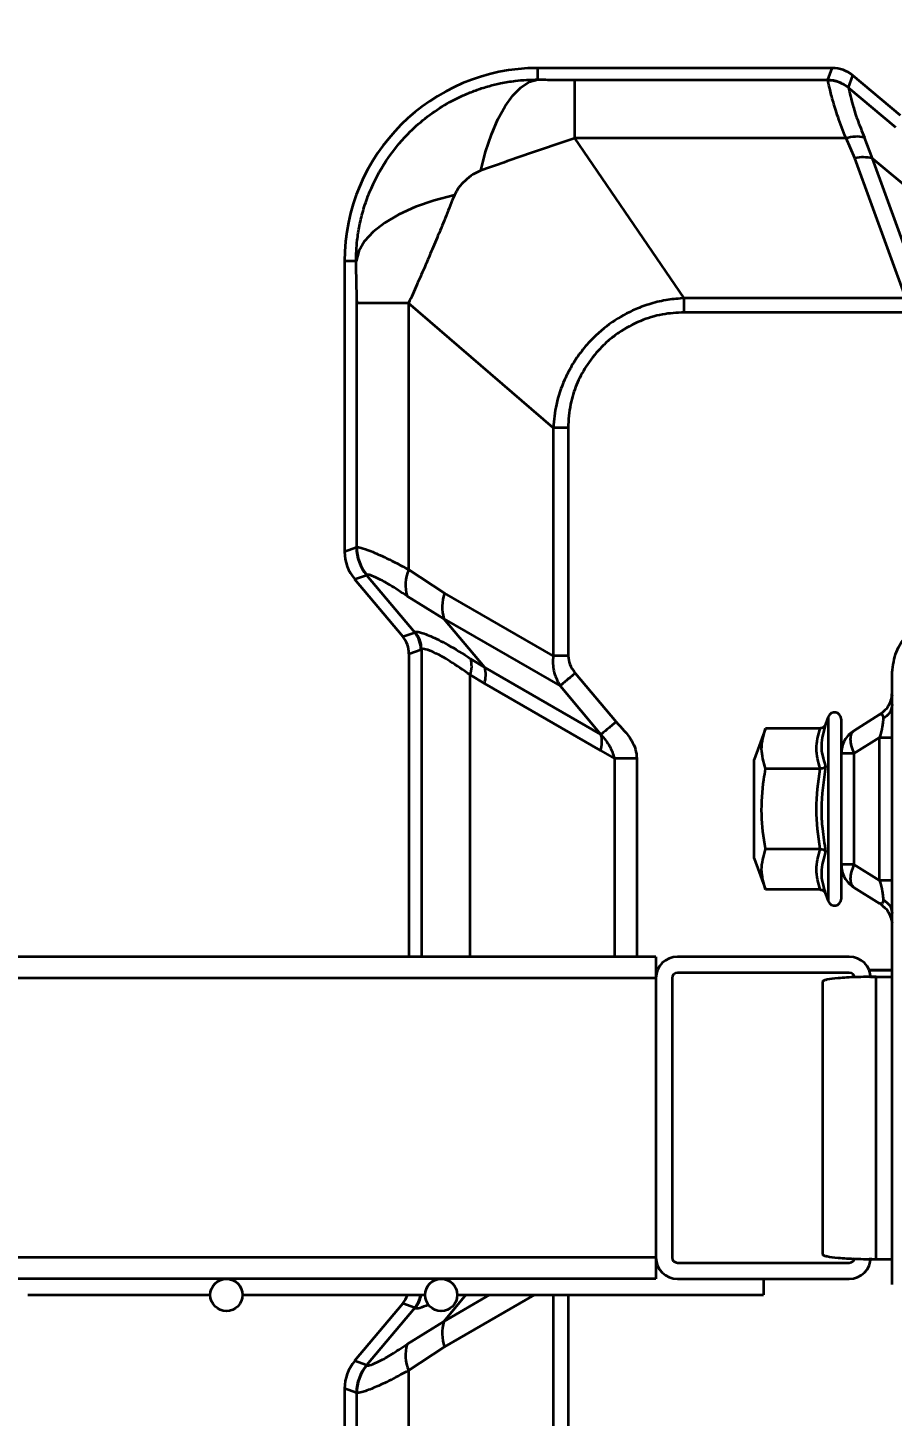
# Model space of a CAD drawing. Header units: millimetres. Extents: x 0 to 420, y 0 to 297.
# Drawn here: x 167.17 to 167.975, y 173.472 to 174.765 of the extents above; entities that cross this region are included whole.
import ezdxf

# ---------------------------------------------------------------- set-up
doc = ezdxf.new("R2010")
doc.units = ezdxf.units.MM
doc.layers.add('尺寸线层', color=150, linetype='Continuous')
doc.styles.add('SLDTEXTSTYLE2', font='TXT', dxfattribs={"width": 0.7})
doc.dimstyles.new('SLDDIMSTYLE0', dxfattribs={"dimtxt": 3.5, "dimasz": 3.302, "dimexe": 0, "dimexo": 0.0625, "dimgap": 0.875, "dimtad": 1, "dimdec": 1, "dimlfac": 100, "dimrnd": 1e-09, "dimzin": 12, "dimdsep": 46, "dimtxsty": 'SLDTEXTSTYLE2', "dimsah": 1, "dimcen": 0.09, "dimadec": 0, "dimazin": 3, "dimtfac": 1, "dimtdec": 3, "dimtofl": 0, "dimtmove": 0, "dimatfit": 3, "dimfxl": 0, "dimfrac": 2, "dimtolj": 1, "dimtzin": 12, "dimarcsym": 0})

# ---------------------------------------------------------------- blocks, each defined once
blk = doc.blocks.new('_D_6')
at = {"layer": '尺寸线层'}
for p, q in [((91.2154, 164.9172), (91.2154, 234.1922)), ((321.3154, 165.1871), (321.3154, 234.1922)), ((321.3154, 233.1922), (91.2154, 233.1922))]:
    blk.add_line(p, q, dxfattribs=at)
for points in [[(91.2154, 233.1922), (94.5174, 232.6842), (94.5174, 233.7002)], [(321.3154, 233.1922), (318.0134, 233.7002), (318.0134, 232.6842)]]:
    blk.add_solid(points, dxfattribs=at)
at = {"layer": '尺寸线层', "insert": (205.1726, 237.704), "char_height": 3.5, "attachment_point": 1, "style": 'SLDTEXTSTYLE2'}
blk.add_mtext('23010', dxfattribs=at)
blk = doc.blocks.new('_D_7')
at = {"layer": '尺寸线层'}
for p, q in [((70.597, 160.4022), (70.597, 246.1922)), ((332.8156, 175.1167), (332.8156, 246.1922)), ((332.8156, 245.1922), (70.597, 245.1922))]:
    blk.add_line(p, q, dxfattribs=at)
for points in [[(70.597, 245.1922), (73.899, 244.6842), (73.899, 245.7002)], [(332.8156, 245.1922), (329.5136, 245.7002), (329.5136, 244.6842)]]:
    blk.add_solid(points, dxfattribs=at)
at = {"layer": '尺寸线层', "insert": (202.8758, 249.704), "char_height": 3.5, "attachment_point": 1, "style": 'SLDTEXTSTYLE2'}
blk.add_mtext('26221.85', dxfattribs=at)

msp = doc.modelspace()

# ---------------------------------------------------------------- linework, layer by layer
at = {"color": 7, "linetype": 'Continuous', "lineweight": 35}
for p, q in [((167.9186, 174.7276), (167.6445, 174.7276)), ((167.6445, 174.7169), (167.6445, 174.7276)), ((167.9146, 174.7165), (167.9186, 174.7276)), ((167.6791, 174.6622), (167.6791, 174.7165)), ((167.6791, 174.7165), (167.9146, 174.7165)), ((167.9146, 174.7161), (167.9146, 174.7165)), ((167.9338, 174.7095), (167.9379, 174.7206)), ((167.9821, 174.6834), (167.9379, 174.7206)), ((167.9338, 174.7091), (167.9338, 174.7095)), ((167.978, 174.6721), (167.9338, 174.7091)), ((167.7807, 174.5133), (167.6791, 174.6622)), ((167.9315, 174.6622), (167.6791, 174.6622)), ((167.9397, 174.6436), (167.9315, 174.6622)), ((167.9562, 174.6435), (167.9488, 174.663)), ((167.9871, 174.5133), (167.9397, 174.6436)), ((168.0046, 174.5105), (167.9562, 174.6435)), ((167.9562, 174.6435), (167.9949, 174.611)), ((167.4645, 174.5476), (167.4645, 174.2771)), ((167.4752, 174.5476), (167.4645, 174.5476)), ((167.5242, 174.5087), (167.4759, 174.5087)), ((167.4759, 174.2813), (167.4759, 174.5087)), ((167.6587, 174.3926), (167.5242, 174.5087)), ((167.5242, 174.5087), (167.5242, 174.2605)), ((167.7807, 174.5001), (167.7807, 174.5133)), ((167.9871, 174.5133), (167.7807, 174.5133)), ((167.9871, 174.5001), (167.7807, 174.5001)), ((167.6726, 174.3926), (167.6587, 174.3926)), ((167.6587, 174.3926), (167.6587, 174.1801)), ((167.6726, 174.3926), (167.6726, 174.1801)), ((167.4757, 174.2812), (167.4645, 174.2771)), ((167.4757, 174.2812), (167.4759, 174.2813)), ((167.5242, 174.2605), (167.5575, 174.2385)), ((167.4739, 174.2515), (167.485, 174.2555)), ((167.4739, 174.2515), (167.5187, 174.1981)), ((167.4853, 174.2557), (167.485, 174.2555)), ((167.485, 174.2555), (167.5298, 174.2021)), ((167.557, 174.2147), (167.5227, 174.2359)), ((167.6587, 174.1801), (167.5575, 174.2385)), ((167.557, 174.2147), (167.6652, 174.1523)), ((167.595, 174.1694), (167.557, 174.2147)), ((167.5187, 174.1981), (167.5298, 174.2021)), ((167.5298, 174.2021), (167.5302, 174.2024)), ((167.5245, 174.182), (167.5357, 174.1861)), ((167.5245, 174.182), (167.5245, 173.9001)), ((167.5361, 174.1864), (167.5357, 174.1861)), ((167.5361, 174.1864), (167.5361, 173.9001)), ((167.5819, 174.1776), (167.595, 174.1694)), ((167.7032, 174.1069), (167.595, 174.1694)), ((167.6726, 174.1801), (167.6587, 174.1801)), ((167.5814, 174.1626), (167.5947, 174.1545)), ((167.5814, 173.9001), (167.5814, 174.1626)), ((167.6794, 174.1642), (167.7174, 174.1188)), ((167.9745, 173.5949), (167.9745, 174.1649)), ((167.5947, 174.1545), (167.7029, 174.092)), ((167.6652, 174.1523), (167.7032, 174.1069)), ((167.9743, 174.1438), (167.973, 174.1376)), ((167.9741, 174.1438), (167.9738, 174.1414)), ((167.9739, 174.1397), (167.9745, 174.1467)), ((167.9738, 174.1407), (167.972, 174.1359)), ((167.915, 174.1235), (167.9125, 174.1167)), ((167.915, 174.1235), (167.915, 173.9517)), ((167.927, 174.1214), (167.927, 174.09)), ((167.9628, 174.1255), (167.9388, 174.1105)), ((167.8566, 174.1127), (167.846, 174.0836)), ((167.9073, 174.1127), (167.8566, 174.1127)), ((167.9628, 174.1043), (167.9388, 174.0893)), ((167.9628, 173.9709), (167.9628, 174.1043)), ((167.7029, 174.092), (167.7158, 174.0846)), ((167.7367, 174.0846), (167.7158, 174.0846)), ((167.7158, 174.0846), (167.7158, 173.9001)), ((167.7367, 174.0846), (167.7367, 173.9001)), ((167.846, 173.9916), (167.846, 174.0836)), ((167.9388, 174.0893), (167.927, 174.0893)), ((167.927, 174.0893), (167.927, 173.9858)), ((167.9388, 174.0893), (167.9388, 173.9858)), ((167.9073, 174.0751), (167.8566, 174.0751)), ((167.9073, 174.0001), (167.8566, 174.0001)), ((167.846, 173.9916), (167.8566, 173.9626)), ((167.9388, 173.9858), (167.927, 173.9858)), ((167.927, 173.9858), (167.927, 173.9538)), ((167.9628, 173.9709), (167.9388, 173.9858)), ((167.9073, 173.9626), (167.8566, 173.9626)), ((167.9388, 173.9646), (167.9628, 173.9497)), ((167.9125, 173.9585), (167.915, 173.9517)), ((167.9633, 173.9496), (167.9628, 173.9497)), ((167.9635, 173.9493), (167.9653, 173.9479)), ((167.972, 173.9393), (167.9738, 173.9345)), ((167.973, 173.9376), (167.9743, 173.9314)), ((167.7545, 173.9001), (154.1545, 173.9001)), ((167.7545, 173.9001), (167.7545, 173.8801)), ((167.9345, 173.9001), (167.7745, 173.9001)), ((167.7545, 173.8876), (167.756, 173.8876)), ((167.756, 173.8876), (167.7545, 173.8876)), ((167.9345, 173.8851), (167.7745, 173.8851)), ((167.9531, 173.8876), (167.9745, 173.8876)), ((167.9745, 173.8876), (167.9531, 173.8876)), ((167.7545, 173.8801), (154.1545, 173.8801)), ((167.7545, 173.8801), (167.7545, 173.6201)), ((167.7545, 173.8801), (167.7545, 173.6201)), ((167.7695, 173.8801), (167.7695, 173.6201)), ((167.9095, 173.8768), (167.9095, 173.623)), ((167.9543, 173.8813), (167.9595, 173.8814)), ((167.9595, 173.6184), (167.9595, 173.8814)), ((167.9595, 173.8814), (167.9745, 173.8814)), ((167.7545, 173.6201), (154.1545, 173.6201)), ((167.7545, 173.6201), (167.7545, 173.6001)), ((167.7551, 173.6151), (167.7545, 173.6151)), ((167.7745, 173.6151), (167.9345, 173.6151)), ((167.9595, 173.6184), (167.9745, 173.6184)), ((167.7545, 173.6001), (154.1545, 173.6001)), ((167.7745, 173.6001), (167.9345, 173.6001)), ((167.8545, 173.6001), (167.8545, 173.5851)), ((167.1695, 173.5851), (167.3395, 173.5851)), ((167.3695, 173.5851), (167.5395, 173.5851)), ((167.5187, 173.5772), (167.4739, 173.5237)), ((167.5298, 173.5731), (167.5187, 173.5772)), ((167.5996, 173.5851), (167.557, 173.5605)), ((167.5776, 173.5851), (167.557, 173.5605)), ((167.6414, 173.5851), (167.5575, 173.5367)), ((167.5695, 173.5851), (167.8545, 173.5851)), ((167.6587, 173.5851), (167.6587, 173.3826)), ((167.6726, 173.5851), (167.6726, 173.3826)), ((167.5298, 173.5731), (167.485, 173.5197)), ((167.557, 173.5605), (167.5227, 173.5393)), ((167.5302, 173.5728), (167.5298, 173.5731)), ((167.5575, 173.5367), (167.5242, 173.5147)), ((167.485, 173.5197), (167.4739, 173.5237)), ((167.485, 173.5197), (167.4853, 173.5195)), ((167.5242, 173.5147), (167.5242, 173.2665)), ((167.4645, 173.4981), (167.4645, 173.2276)), ((167.4757, 173.494), (167.4645, 173.4981)), ((167.4757, 173.494), (167.4759, 173.4939)), ((167.4759, 173.2665), (167.4759, 173.4939))]:
    msp.add_line(p, q, dxfattribs=at)
at = {"color": 7, "linetype": 'Continuous', "lineweight": 35, "flags": 128}
for points in [[(167.5914, 174.6321), (167.5959, 174.6497), (167.6012, 174.6658), (167.6073, 174.68), (167.614, 174.6922), (167.6211, 174.7021), (167.6287, 174.7096), (167.6365, 174.7146), (167.6445, 174.7169)], [(167.5668, 174.6093), (167.5479, 174.6043), (167.5306, 174.5983), (167.5152, 174.5913), (167.502, 174.5836), (167.4912, 174.5752), (167.483, 174.5663), (167.4777, 174.557), (167.4752, 174.5476)]]:
    msp.add_lwpolyline(points, dxfattribs=at)
at = {"color": 7, "linetype": 'Continuous', "lineweight": 35}
for centre in [(167.3545, 173.5851), (167.5545, 173.5851)]:
    msp.add_circle(centre, 0.015, dxfattribs=at)
for centre, radius, start, end in [((167.6445, 174.5476), 0.18, 90, 180), ((167.9145, 174.6864), 0.03, 50.0586, 89.9414), ((167.9146, 174.6861), 0.03, 50.2501, 90.141), ((167.9416, 174.6307), 0.033, 77.4981, 107.8428), ((167.9476, 174.6082), 0.0363, 76.4299, 102.6632), ((167.5157, 174.2812), 0.0401, 180.0586, 219.9414), ((167.516, 174.2814), 0.0401, 180.1269, 219.9924), ((167.5566, 174.2462), 0.0354, 156.1372, 196.9623), ((167.5955, 174.2258), 0.0401, 161.4836, 196.0343), ((167.5106, 174.186), 0.025, 0.0586, 39.9414), ((167.5111, 174.1863), 0.025, 0.1661, 40.0321), ((167.5589, 174.1709), 0.024, 339.6339, 16.2007), ((167.5709, 174.1625), 0.0251, 341.4836, 16.0343), ((167.9208, 174.1214), 0.00619, 0, 160), ((167.6791, 174.1), 0.0251, 341.4836, 16.0343), ((167.9208, 173.9538), 0.00619, 200, 0), ((167.7745, 173.8801), 0.02, 90, 180), ((167.9345, 173.8801), 0.02, 0, 90), ((167.7745, 173.8801), 0.005, 90, 180), ((167.9345, 173.8801), 0.005, 0, 90), ((167.7745, 173.6201), 0.02, 180, 270), ((167.7745, 173.6201), 0.005, 180, 270), ((167.9345, 173.6201), 0.02, 270, 0), ((167.9345, 173.6201), 0.005, 270, 0), ((167.5106, 173.5892), 0.025, 320.0587, 350.6662), ((167.5111, 173.5889), 0.025, 319.9711, 351.2382), ((167.5955, 173.5494), 0.0401, 163.9657, 198.5164), ((167.5566, 173.529), 0.0354, 163.0377, 203.8627), ((167.5157, 173.494), 0.0401, 140.0586, 179.9414), ((167.516, 173.4938), 0.0401, 140.0076, 179.8731)]:
    msp.add_arc(centre, radius, start, end, dxfattribs=at)
for centre, major_axis, start_param, end_param in [((167.9186, 174.6976), (0.0103, 0.0282), 5.934618, 6.631752), ((167.5046, 174.2772), (0.0376, 0.0137), 2.793026, 3.49016), ((167.4995, 174.182), (-0.0235, -0.0086), 2.793026, 3.49016), ((167.4995, 173.5932), (-0.0235, 0.0086), 2.793026, 3.160549), ((167.5046, 173.498), (-0.0376, 0.0137), 5.934618, 6.631752)]:
    msp.add_ellipse(centre, major_axis=major_axis, ratio=0.998448, start_param=start_param, end_param=end_param, dxfattribs=at)
for points, knots in [([(167.4752, 174.5476), (167.4754, 174.5542), (167.4758, 174.5654), (167.4784, 174.5816), (167.4821, 174.5967), (167.4894, 174.6172), (167.5023, 174.6415), (167.5205, 174.6641), (167.5394, 174.6811), (167.5574, 174.6935), (167.5739, 174.7019), (167.5879, 174.7074), (167.5989, 174.7109), (167.6107, 174.7137), (167.6258, 174.7163), (167.6375, 174.7167), (167.6445, 174.7169)], [0, 0, 0, 0, 0.073966, 0.126209, 0.185583, 0.248629, 0.372147, 0.493376, 0.574928, 0.656955, 0.739459, 0.783742, 0.826761, 0.868517, 0.920624, 1, 1, 1, 1]), ([(167.6445, 174.7169), (167.6493, 174.7168), (167.6577, 174.7167), (167.6694, 174.7165), (167.6762, 174.7165), (167.6791, 174.7165)], [0, 0, 0, 0, 0.426106, 0.75777, 1, 1, 1, 1]), ([(167.9315, 174.6622), (167.9288, 174.669), (167.9236, 174.6825), (167.9188, 174.6986), (167.9156, 174.7112), (167.9149, 174.7144), (167.9146, 174.7161)], [0, 0, 0, 0, 0.238868, 0.471709, 0.726257, 1, 1, 1, 1]), ([(167.9338, 174.7091), (167.9341, 174.7077), (167.9347, 174.7049), (167.9374, 174.6942), (167.9415, 174.6803), (167.9463, 174.6688), (167.9488, 174.663)], [0, 0, 0, 0, 0.27715, 0.53382, 0.766156, 1, 1, 1, 1]), ([(167.6791, 174.6622), (167.6644, 174.6573), (167.6352, 174.6476), (167.6059, 174.6372), (167.5914, 174.6321)], [0, 0, 0, 0, 0.502691, 1, 1, 1, 1]), ([(167.5914, 174.6321), (167.5889, 174.6309), (167.5836, 174.6285), (167.5766, 174.6229), (167.5706, 174.6165), (167.568, 174.6116), (167.5668, 174.6093)], [0, 0, 0, 0, 0.242294, 0.509366, 0.771567, 1, 1, 1, 1]), ([(167.5668, 174.6093), (167.5642, 174.6029), (167.5592, 174.5904), (167.5517, 174.5721), (167.5449, 174.5556), (167.5382, 174.5402), (167.5314, 174.5248), (167.5267, 174.5143), (167.5242, 174.5087)], [0, 0, 0, 0, 0.191169, 0.37068, 0.538766, 0.672129, 0.825955, 1, 1, 1, 1]), ([(167.4759, 174.5087), (167.4759, 174.5092), (167.4759, 174.5128), (167.4757, 174.5262), (167.4754, 174.5384), (167.4752, 174.5476)], [0, 0, 0, 0, 0.030601, 0.265216, 1, 1, 1, 1]), ([(167.4759, 174.5109), (167.4759, 174.5104), (167.476, 174.5096), (167.4761, 174.5089), (167.4761, 174.5088), (167.4761, 174.5087)], [0, 0, 0, 0, 0.56153, 0.792581, 1, 1, 1, 1]), ([(167.7807, 174.5133), (167.7756, 174.5129), (167.7652, 174.5121), (167.75, 174.5085), (167.7324, 174.5021), (167.713, 174.4914), (167.6961, 174.477), (167.684, 174.4628), (167.6758, 174.4504), (167.6677, 174.4345), (167.661, 174.4152), (167.6595, 174.3999), (167.6587, 174.3926)], [0, 0, 0, 0, 0.080728, 0.166845, 0.247263, 0.380655, 0.517772, 0.598864, 0.677745, 0.754478, 0.883127, 1, 1, 1, 1]), ([(167.7807, 174.5001), (167.7739, 174.4997), (167.76, 174.4989), (167.7392, 174.4924), (167.7228, 174.4836), (167.7106, 174.4743), (167.6999, 174.4641), (167.6892, 174.4504), (167.6801, 174.4329), (167.6739, 174.4137), (167.6731, 174.4), (167.6726, 174.3926)], [0, 0, 0, 0, 0.120461, 0.246403, 0.382818, 0.450919, 0.519058, 0.644752, 0.756806, 0.869265, 1, 1, 1, 1]), ([(167.4759, 174.2813), (167.4769, 174.2814), (167.479, 174.2814), (167.4888, 174.2779), (167.5034, 174.2716), (167.5171, 174.2643), (167.5242, 174.2605)], [0, 0, 0, 0, 0.2394527, 0.4731299, 0.7287922, 1, 1, 1, 1]), ([(167.5227, 174.2359), (167.5173, 174.2395), (167.5067, 174.2466), (167.4953, 174.2526), (167.4877, 174.2559), (167.4861, 174.2558), (167.4853, 174.2557)], [0, 0, 0, 0, 0.270175, 0.525289, 0.759332, 1, 1, 1, 1]), ([(167.5302, 174.2024), (167.5312, 174.2026), (167.5334, 174.203), (167.544, 174.1991), (167.5603, 174.1912), (167.5746, 174.1822), (167.5819, 174.1776)], [0, 0, 0, 0, 0.223119, 0.475931, 0.731471, 1, 1, 1, 1]), ([(167.5814, 174.1626), (167.575, 174.167), (167.5628, 174.1756), (167.5489, 174.1831), (167.5392, 174.1871), (167.5371, 174.1866), (167.5361, 174.1864)], [0, 0, 0, 0, 0.267515, 0.511254, 0.753073, 1, 1, 1, 1]), ([(167.6587, 174.1801), (167.6585, 174.1754), (167.6582, 174.1654), (167.6628, 174.1568), (167.6652, 174.1523)], [0, 0, 0, 0, 0.4733, 1, 1, 1, 1]), ([(167.6726, 174.1801), (167.673, 174.1775), (167.6738, 174.1716), (167.6774, 174.1668), (167.6794, 174.1642)], [0, 0, 0, 0, 0.448587, 1, 1, 1, 1]), ([(167.6794, 174.1642), (167.6779, 174.1629), (167.6749, 174.1604), (167.6707, 174.1569), (167.6672, 174.154), (167.6659, 174.1528), (167.6652, 174.1523)], [0, 0, 0, 0, 0.244438, 0.500001, 0.755563, 1, 1, 1, 1]), ([(167.9735, 174.14), (167.9729, 174.1382), (167.9716, 174.1343), (167.9679, 174.1293), (167.9645, 174.1268), (167.9628, 174.1255)], [0, 0, 0, 0, 0.315477, 0.657739, 1, 1, 1, 1]), ([(167.9745, 174.1349), (167.974, 174.1321), (167.9731, 174.127), (167.9682, 174.1233), (167.9661, 174.1217)], [0, 0, 0, 0, 0.559996, 1, 1, 1, 1]), ([(167.7174, 174.1188), (167.7159, 174.1176), (167.7129, 174.115), (167.7088, 174.1116), (167.7053, 174.1086), (167.7039, 174.1075), (167.7032, 174.1069)], [0, 0, 0, 0, 0.244437, 0.5, 0.755563, 1, 1, 1, 1]), ([(167.7174, 174.1188), (167.7226, 174.1134), (167.7299, 174.1057), (167.7359, 174.0934), (167.7364, 174.0875), (167.7367, 174.0846)], [0, 0, 0, 0, 0.554868, 0.787217, 1, 1, 1, 1]), ([(167.9125, 174.1167), (167.9125, 174.1167), (167.9123, 174.1161), (167.9117, 174.115), (167.9105, 174.1137), (167.909, 174.1128), (167.9079, 174.1127), (167.9073, 174.1127)], [0, 0, 0, 0, 0.006713, 0.267679, 0.528689, 0.76386, 1, 1, 1, 1]), ([(167.9125, 174.1167), (167.9106, 174.11), (167.9078, 174.1003), (167.9092, 174.0871), (167.9114, 174.0807), (167.9125, 174.0772)], [0, 0, 0, 0, 0.499729, 0.72853, 1, 1, 1, 1]), ([(167.9628, 174.1255), (167.9637, 174.1259), (167.965, 174.1264), (167.9659, 174.1244), (167.966, 174.1226), (167.9661, 174.1217)], [0, 0, 0, 0, 0.551614, 0.784825, 1, 1, 1, 1]), ([(167.9661, 174.1217), (167.966, 174.1207), (167.9659, 174.1185), (167.965, 174.1125), (167.9637, 174.1077), (167.9628, 174.1043)], [0, 0, 0, 0, 0.2151838, 0.4483868, 1, 1, 1, 1]), ([(167.7032, 174.1069), (167.7063, 174.1034), (167.712, 174.0967), (167.7146, 174.0884), (167.7158, 174.0846)], [0, 0, 0, 0, 0.537276, 1, 1, 1, 1]), ([(167.8566, 174.0751), (167.8548, 174.0813), (167.8511, 174.0938), (167.8547, 174.1063), (167.8566, 174.1127)], [0, 0, 0, 0, 0.4912125, 1, 1, 1, 1]), ([(167.8566, 174.0001), (167.8565, 174.0003), (167.8546, 174.011), (167.852, 174.0328), (167.8536, 174.0578), (167.856, 174.0718), (167.8566, 174.0751)], [0, 0, 0, 0, 0.009604, 0.432631, 0.866873, 1, 1, 1, 1]), ([(167.9073, 174.0001), (167.9056, 174.0126), (167.9022, 174.0376), (167.9056, 174.0626), (167.9073, 174.0751)], [0, 0, 0, 0, 0.499238, 1, 1, 1, 1]), ([(167.9125, 174.0772), (167.9125, 174.0772), (167.9123, 174.0769), (167.9117, 174.0763), (167.9105, 174.0757), (167.909, 174.0752), (167.9079, 174.0752), (167.9073, 174.0751)], [0, 0, 0, 0, 0.006713, 0.267679, 0.528689, 0.76386, 1, 1, 1, 1]), ([(167.9125, 174.0772), (167.9106, 174.064), (167.9078, 174.0448), (167.9092, 174.0182), (167.9114, 174.0051), (167.9125, 173.998)], [0, 0, 0, 0, 0.500435, 0.728855, 1, 1, 1, 1]), ([(167.8566, 173.9626), (167.8548, 173.9687), (167.8511, 173.9812), (167.8547, 173.9937), (167.8566, 174.0001)], [0, 0, 0, 0, 0.4912125, 1, 1, 1, 1]), ([(167.9125, 173.998), (167.9125, 173.9981), (167.9123, 173.9983), (167.9117, 173.9989), (167.9105, 173.9995), (167.909, 174), (167.9079, 174), (167.9073, 174.0001)], [0, 0, 0, 0, 0.006713, 0.267679, 0.528689, 0.76386, 1, 1, 1, 1]), ([(167.9125, 173.998), (167.9106, 173.9916), (167.9078, 173.9821), (167.9092, 173.9687), (167.9114, 173.9621), (167.9125, 173.9585)], [0, 0, 0, 0, 0.499729, 0.72853, 1, 1, 1, 1]), ([(167.9073, 173.9626), (167.9079, 173.9625), (167.909, 173.9624), (167.9105, 173.9615), (167.9117, 173.9602), (167.9123, 173.9591), (167.9125, 173.9585), (167.9125, 173.9585)], [0, 0, 0, 0, 0.23614, 0.471311, 0.732321, 0.993287, 1, 1, 1, 1]), ([(167.9628, 173.9709), (167.9637, 173.9675), (167.965, 173.9627), (167.9659, 173.9567), (167.966, 173.9545), (167.9661, 173.9535)], [0, 0, 0, 0, 0.551614, 0.784825, 1, 1, 1, 1]), ([(167.9661, 173.9535), (167.966, 173.9526), (167.9659, 173.9508), (167.9651, 173.949), (167.964, 173.9494), (167.9633, 173.9496)], [0, 0, 0, 0, 0.243902, 0.508229, 1, 1, 1, 1]), ([(167.9661, 173.9535), (167.9687, 173.9513), (167.9735, 173.9475), (167.9742, 173.9424), (167.9745, 173.9402)], [0, 0, 0, 0, 0.559996, 1, 1, 1, 1]), ([(167.9652, 173.9477), (167.966, 173.947), (167.9685, 173.9451), (167.9708, 173.9421), (167.9717, 173.9397), (167.9719, 173.9393)], [0, 0, 0, 0, 0.294463, 0.870519, 1, 1, 1, 1]), ([(167.9595, 173.8814), (167.9531, 173.8813), (167.9434, 173.8812), (167.9318, 173.8807), (167.9219, 173.8799), (167.9147, 173.879), (167.9103, 173.8778), (167.9098, 173.8772), (167.9095, 173.8768)], [0, 0, 0, 0, 0.242279, 0.369202, 0.49965, 0.729414, 0.842683, 1, 1, 1, 1]), ([(167.9095, 173.623), (167.9098, 173.6226), (167.9103, 173.622), (167.9147, 173.6208), (167.9219, 173.6199), (167.9318, 173.6191), (167.9434, 173.6186), (167.9531, 173.6185), (167.9595, 173.6184)], [0, 0, 0, 0, 0.157309, 0.270586, 0.50035, 0.630794, 0.757716, 1, 1, 1, 1]), ([(167.5428, 173.576), (167.5397, 173.5748), (167.5329, 173.572), (167.5312, 173.5725), (167.5302, 173.5728)], [0, 0, 0, 0, 0.454296, 1, 1, 1, 1]), ([(167.4853, 173.5195), (167.4862, 173.5195), (167.4881, 173.5194), (167.4967, 173.5232), (167.5081, 173.5295), (167.5178, 173.536), (167.5227, 173.5393)], [0, 0, 0, 0, 0.267138, 0.52122, 0.755952, 1, 1, 1, 1]), ([(167.5242, 173.5147), (167.5178, 173.5113), (167.5052, 173.5045), (167.4904, 173.4979), (167.4794, 173.4939), (167.4771, 173.4939), (167.4759, 173.4939)], [0, 0, 0, 0, 0.245129, 0.480308, 0.739086, 1, 1, 1, 1])]:
    msp.add_open_spline(points, degree=3, knots=knots, dxfattribs=at)
for points in [[(167.9745, 174.1649), (167.9753, 174.1714), (167.9768, 174.1845), (167.9883, 174.2011), (168.0049, 174.2126), (168.018, 174.2141), (168.0245, 174.2149)], [(167.9073, 174.0751), (167.9056, 174.0814), (167.9022, 174.0939), (167.9056, 174.1064), (167.9073, 174.1127)], [(167.9388, 174.1105), (167.9371, 174.1093), (167.9336, 174.1068), (167.9299, 174.1016), (167.9275, 174.0957), (167.9272, 174.0914), (167.927, 174.0893)], [(167.9388, 174.1105), (167.9378, 174.1097), (167.936, 174.1079), (167.9352, 174.1028), (167.936, 174.0964), (167.9378, 174.0917), (167.9388, 174.0893)], [(167.9628, 174.1043), (167.9645, 174.1043), (167.9679, 174.1043), (167.9716, 174.1043), (167.9741, 174.1043), (167.9744, 174.1043), (167.9745, 174.1043)], [(167.9073, 173.9626), (167.9056, 173.9688), (167.9022, 173.9813), (167.9056, 173.9938), (167.9073, 174.0001)], [(167.927, 173.9858), (167.9272, 173.9837), (167.9275, 173.9795), (167.9299, 173.9736), (167.9336, 173.9684), (167.9371, 173.9659), (167.9388, 173.9646)], [(167.9388, 173.9858), (167.9378, 173.9835), (167.936, 173.9787), (167.9352, 173.9724), (167.936, 173.9673), (167.9378, 173.9655), (167.9388, 173.9646)], [(167.9745, 173.9709), (167.9744, 173.9709), (167.9741, 173.9709), (167.9716, 173.9709), (167.9679, 173.9709), (167.9645, 173.9709), (167.9628, 173.9709)]]:
    msp.add_open_spline(points, degree=3, dxfattribs=at)

# ---------------------------------------------------------------- dimensions: what is measured, and where the dimension line sits
at = {"layer": '尺寸线层'}
for base, p1, p2, picture, middle in [((70.597, 245.1922), (332.8156, 175.1167), (70.597, 160.4022), '_D_7', (209.0129, 245.1922)), ((91.2154, 233.1922), (321.3154, 165.1871), (91.2154, 164.9172), '_D_6', (209.0129, 233.1922))]:
    dim = msp.add_linear_dim(base=base, p1=p1, p2=p2, angle=0, dimstyle='SLDDIMSTYLE0', dxfattribs=at)
    dim.commit()
    dim.dimension.update_dxf_attribs({"geometry": picture, "text_midpoint": middle, "dimtype": 160})

doc.saveas('drawing.dxf')
